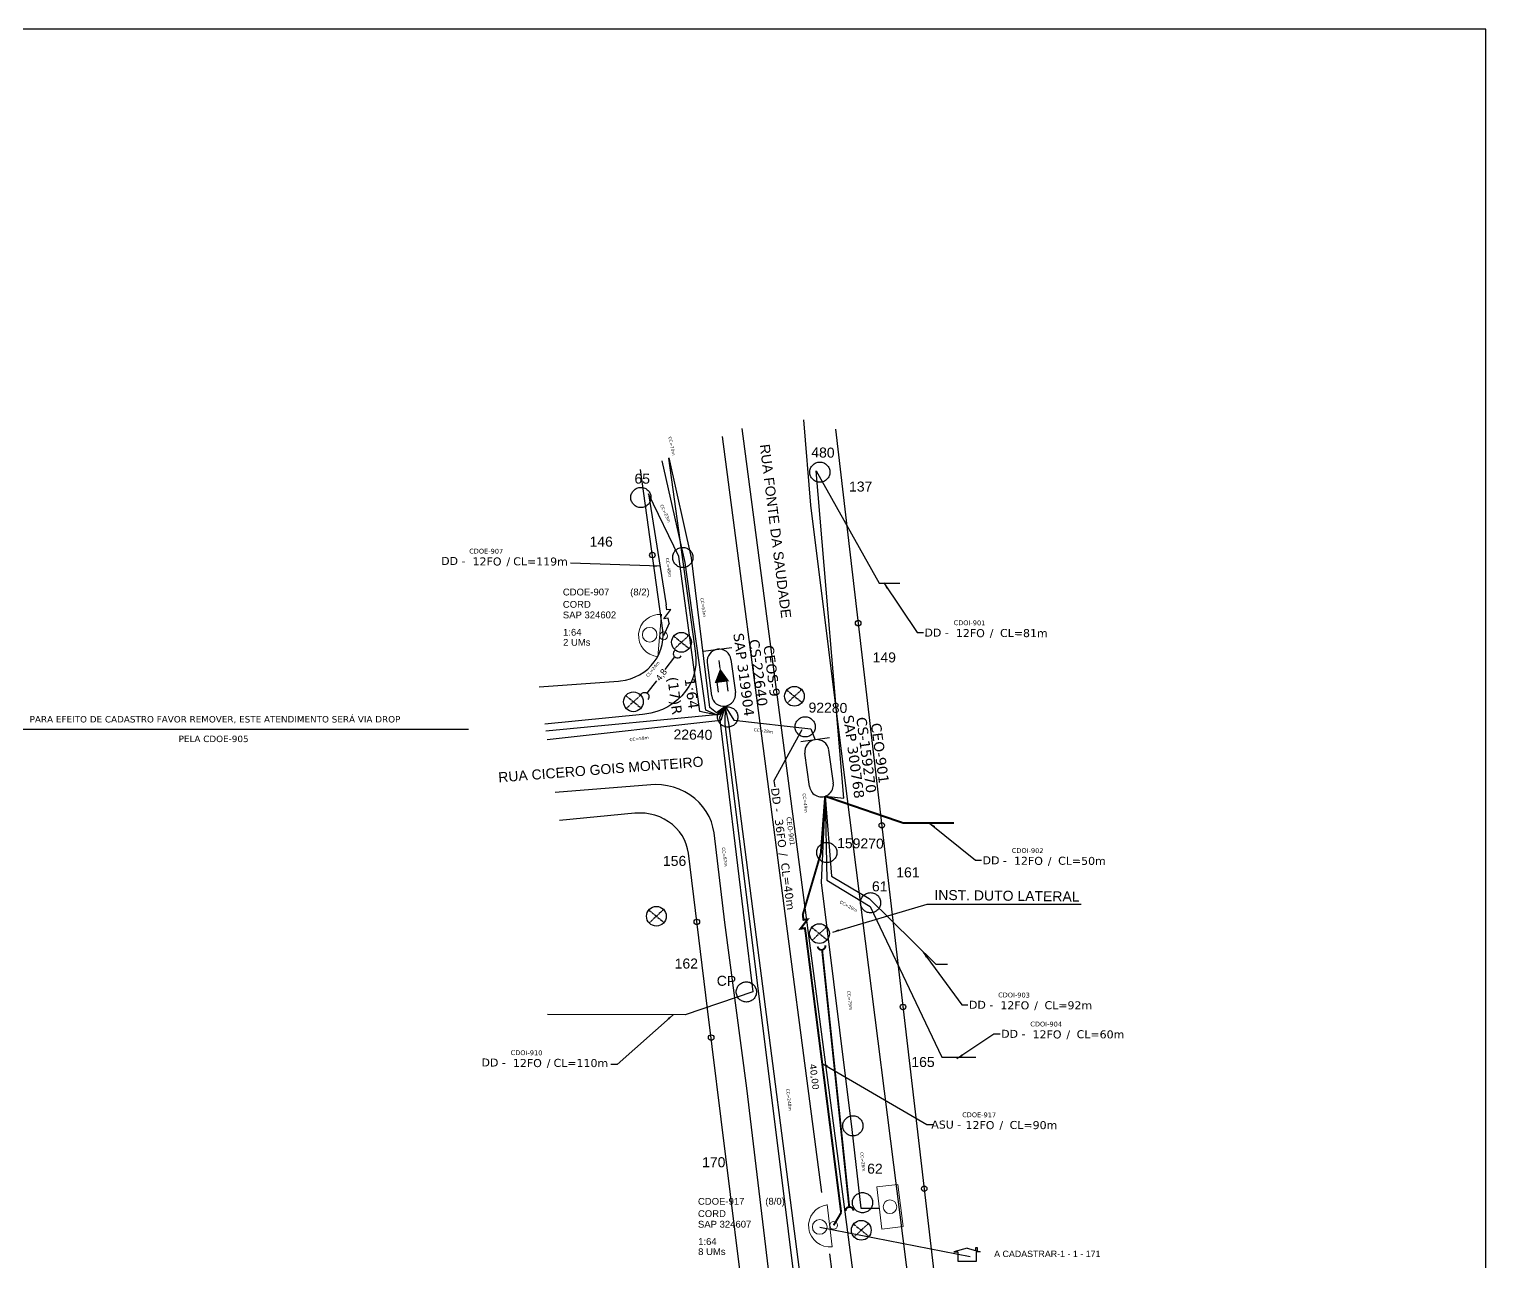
# Model space of a CAD drawing. Extents: x -89 to 749, y 705 to 1299.
# Drawn here: x 285.2 to 749.2, y 906.2 to 1299 of the extents above; entities that cross this region are included whole.
import ezdxf
from ezdxf.enums import TextEntityAlignment as Align

# ---------------------------------------------------------------- set-up
doc = ezdxf.new("R2010")
doc.units = 0
doc.linetypes.add('PHANTOM2', pattern=[1.25, 0.625, -0.125, 0.125, -0.125, 0.125, -0.125])
for name, color, linetype in [('10.0-Cartográfico', 252, 'Continuous'), ('10.1-Caixas Subterrâneas', 5, 'Continuous'), ('10.4-Postes', 1, 'Continuous'), ('20.4-CEOS', 1, 'Continuous'), ('20.5-CEO', 1, 'Continuous'), ('20.8-Legenda', 1, 'Continuous'), ('CD a instalar', 1, 'Continuous'), ('label_cabos', 7, 'Continuous'), ('Legenda', 1, 'Continuous'), ('LEGENDAS_INFRAESTRUTURAS', 7, 'Continuous'), ('MUB_DIVISA', 7, 'Continuous'), ('MUB_NUMERACAO', 7, 'Continuous'), ('MUB_SEGMENTO', 7, 'Continuous'), ('NOS_DE_INFRAESTRUTURA', 7, 'Continuous'), ('Subida Lateral', 5, 'Continuous'), ('surveys', 7, 'Continuous'), ('surveys legendas', 7, 'Continuous')]:
    doc.layers.add(name, color=color, linetype=linetype)
for name, color, linetype, lineweight in [("20.0-LEGENDA DOS CDO'S", 1, 'Continuous', 0), ('20.1-CDO_INTERIOR', 1, 'Continuous', 0), ('20.2-CDO_POSTE', 1, 'Continuous', 5), ('20.3-CDO_SUBTERRÂNEA', 1, 'Continuous', 5), ('20.6-CORDOALHA_SUPORTE', 7, 'Continuous', 25), ('40.1-ETIQUETAS', 1, 'Continuous', 20)]:
    doc.layers.add(name, color=color, linetype=linetype, lineweight=lineweight)
doc.layers.add('DROP DE CLIENTE', color=140, linetype='Continuous', plot=False)
doc.layers.add('EXTRA', color=50, linetype='Continuous', plot=False)
doc.styles.add('ARIAL', font='arial.ttf')
doc.styles.add('siredit', font='verdana.ttf')
doc.styles.get("Standard").update_dxf_attribs({"font": 'arial.ttf'})
doc.linetypes.add('FENCELINE1', pattern='A,0.25,-0.1,[133,ltypeshp.shx,S=0.1,R=0,X=-0.1,Y=0],-0.1,1', length=1.45)
doc.dimstyles.new('CC', dxfattribs={"dimtxt": 1, "dimasz": 2, "dimexe": 0.18, "dimexo": 0.0625, "dimgap": 0.09, "dimtad": 0, "dimdec": 0, "dimrnd": 1, "dimzin": 0, "dimdsep": 46, "dimtxsty": 'siredit', "dimblk": 'NONE', "dimcen": 0, "dimse1": 1, "dimse2": 1, "dimsd1": 1, "dimsd2": 1, "dimclrt": 7, "dimadec": 0, "dimazin": 0, "dimtfac": 1, "dimtdec": 0, "dimtofl": 0, "dimtmove": 0, "dimatfit": 3, "dimfxl": 0, "dimtolj": 1, "dimtzin": 0, "dimarcsym": 0})
doc.dimstyles.new('CL', dxfattribs={"dimtxt": 1, "dimasz": 2, "dimexe": 0.18, "dimexo": 0.0625, "dimgap": 0.09, "dimtad": 0, "dimdec": 0, "dimrnd": 1, "dimzin": 0, "dimdsep": 46, "dimtxsty": 'siredit', "dimblk": 'NONE', "dimcen": 0, "dimse1": 1, "dimse2": 1, "dimsd1": 1, "dimsd2": 1, "dimclrt": 7, "dimadec": 0, "dimazin": 0, "dimtfac": 1, "dimtdec": 0, "dimtofl": 0, "dimtmove": 0, "dimatfit": 3, "dimfxl": 0, "dimtolj": 1, "dimtzin": 0, "dimarcsym": 0})
doc.dimstyles.new('ISO-25', dxfattribs={"dimtxt": 2.5, "dimasz": 2.5, "dimexe": 1.25, "dimexo": 0.625, "dimtad": 1, "dimtxsty": 'Standard', "dimcen": 2.5, "dimadec": 0, "dimazin": 0, "dimtfac": 1, "dimtmove": 0, "dimatfit": 3, "dimfxl": 0, "dimarcsym": 0})

# ---------------------------------------------------------------- blocks, each defined once
blk = doc.blocks.new('DV')
at = {"linetype": 'Continuous'}
blk.add_circle((0, 0), 0.00000275, dxfattribs=at)
blk = doc.blocks.new('MHMZ')
at = {"linetype": 'PHANTOM2'}
blk.add_circle((0, 0), 0.0000101, dxfattribs=at)
blk = doc.blocks.new('CDOE_CT_CS_DESENHO')
at = {"layer": '20.1-CDO_INTERIOR', "color": 0, "lineweight": 18}
blk.add_lwpolyline([(1.06, -2.12), (1.06, 2.13), (-1.06, 2.13), (-1.06, -2.12)], close=True, dxfattribs=at)
blk.add_circle((0, 0), 0.68, dxfattribs=at)
blk = doc.blocks.new('CEO_CT_DRT')
at = {"layer": '20.5-CEO', "color": 0}
for p, q in [((-1.56, 1.26), (1.8, 1.26)), ((1.8, -1.13), (-1.56, -1.13))]:
    blk.add_line(p, q, dxfattribs=at)
blk.add_lwpolyline([(-2.75, 1.51), (-2.75, -1.38)], dxfattribs=at)
for centre, start, end in [((-1.56, 0.07), 90, 270), ((1.8, 0.07), 270, 90)]:
    blk.add_arc(centre, 1.2, start, end, dxfattribs=at)
at = {"layer": '20.5-CEO', "color": 7, "style": 'siredit'}
for tag, p in [('CEO_Nº', (0.12, 5.61)), ('LOCAL', (0.12, 4.23)), ('SAP', (0.12, 2.97)), ('FIBRAS_RESERVA', (0.12, -1.94))]:
    blk.add_attdef(tag, text='', height=1.01, dxfattribs=at).set_placement(p, align=Align.TOP_CENTER)
blk = doc.blocks.new('CDOE_CT_POST_DESENHO')
at = {"color": 0}
blk.add_line((2.14, 0.39), (-2.11, 0.39), dxfattribs=at)
for centre, radius in [((0.01, 1.4), 0.733), ((0.01, 0), 0.393)]:
    blk.add_circle(centre, radius, dxfattribs=at)
blk.add_arc((0.01, 0.39), 2.12, 0, 180, dxfattribs=at)
blk = doc.blocks.new('CDOE_CT_POSTE')
at = {"layer": "20.0-LEGENDA DOS CDO'S", "color": 0, "style": 'ARIAL'}
for tag, p in [('CDO_N', (0.12, 5.25)), ('CORDOALHA', (0.12, 4.02)), ('SAP', (0.12, 2.96)), ('1:XX', (0.14, 1.23)), ('UMS', (0.14, 0.22))]:
    blk.add_attdef(tag, p, '', height=0.68, rotation=0.118, dxfattribs=at)
blk.add_attdef('FIBRAS_UTILIZADAS', text='', height=0.68, rotation=0.118, dxfattribs=at).set_placement((7.83, 5.26), align=Align.CENTER)
blk = doc.blocks.new('_None')
blk = doc.blocks.new('LEGENDA DOS CABOS')
at = {"layer": 'EXTRA', "color": 0, "style": 'siredit'}
for tag, p in [('ID', (4.6, 0.97)), ('XX', (9.03, 0.97))]:
    blk.add_attdef(tag, text='', height=0.48, rotation=359.69, dxfattribs=at).set_placement(p, align=Align.MIDDLE_CENTER)
at = {"layer": 'Legenda', "color": 0, "style": 'siredit'}
for tag, p in [('TIPO_CABO', (1.31, 0)), ('CABO', (4.69, -0.05)), ('/', (6.81, -0.05)), ('METROS', (10.03, -0.05))]:
    blk.add_attdef(tag, text='', height=0.8, rotation=359.69, dxfattribs=at).set_placement(p, align=Align.MIDDLE_CENTER)
blk = doc.blocks.new('*D72')
at = {"layer": 'Defpoints', "color": 0}
for p in [(496.08, 1140.99), (498.88, 1141.4), (506.58, 1088.99)]:
    blk.add_point(p, dxfattribs=at)
at = {"layer": 'NOS_DE_INFRAESTRUTURA', "color": 7, "insert": (499.93, 1114.78), "char_height": 1, "attachment_point": 5, "rotation": 278.3593, "style": 'siredit'}
blk.add_mtext('\\A1;CC=53m', dxfattribs=at)
blk = doc.blocks.new('*D73')
at = {"layer": 'Defpoints', "color": 0}
for p in [(481.66, 1154.37), (483.05, 1155.02), (491.3, 1133.72)]:
    blk.add_point(p, dxfattribs=at)
at = {"layer": 'NOS_DE_INFRAESTRUTURA', "color": 7, "insert": (487.88, 1144.69), "char_height": 1, "attachment_point": 5, "rotation": 295.0303, "style": 'siredit'}
blk.add_mtext('\\A1;CC=23m', dxfattribs=at)
blk = doc.blocks.new('*D74')
at = {"layer": 'Defpoints', "color": 0}
for p in [(485.31, 1151.44), (485.44, 1151.46), (492.6, 1103.58)]:
    blk.add_point(p, dxfattribs=at)
at = {"layer": 'NOS_DE_INFRAESTRUTURA', "color": 7, "insert": (488.89, 1127.5), "char_height": 1, "attachment_point": 5, "rotation": 278.5039, "style": 'siredit'}
blk.add_mtext('\\A1;CC=48m', dxfattribs=at)
blk = doc.blocks.new('*D75')
at = {"layer": 'Defpoints', "color": 0}
for p in [(479.48, 1199.67), (482.96, 1200.38), (493.45, 1131.27)]:
    blk.add_point(p, dxfattribs=at)
at = {"layer": 'NOS_DE_INFRAESTRUTURA', "color": 7, "insert": (489.94, 1166.18), "char_height": 1, "attachment_point": 5, "rotation": 281.5406, "style": 'siredit'}
blk.add_mtext('\\A1;CC=70m', dxfattribs=at)
blk = doc.blocks.new('*D76')
at = {"layer": 'Defpoints', "color": 0}
for p in [(507.98, 1080.7), (450, 1073.79), (450.51, 1069.48)]:
    blk.add_point(p, dxfattribs=at)
at = {"layer": 'NOS_DE_INFRAESTRUTURA', "color": 7, "insert": (479.5, 1072.93), "char_height": 1, "attachment_point": 5, "rotation": 6.797, "style": 'siredit'}
blk.add_mtext('\\A1;CC=58m', dxfattribs=at)
blk = doc.blocks.new('*D77')
at = {"layer": 'Defpoints', "color": 0}
for p in [(505.92, 1080.71), (533.2, 1077.16), (532.75, 1073.65)]:
    blk.add_point(p, dxfattribs=at)
at = {"layer": 'NOS_DE_INFRAESTRUTURA', "color": 7, "insert": (519.11, 1075.42), "char_height": 1, "attachment_point": 5, "rotation": 352.5981, "style": 'siredit'}
blk.add_mtext('\\A1;CC=28m', dxfattribs=at)
blk = doc.blocks.new('*D78')
at = {"layer": 'Defpoints', "color": 0}
for p in [(533.66, 1077.08), (529.62, 1076.62), (539.19, 1028.73)]:
    blk.add_point(p, dxfattribs=at)
at = {"layer": 'NOS_DE_INFRAESTRUTURA', "color": 7, "insert": (532.39, 1052.44), "char_height": 1, "attachment_point": 5, "rotation": 276.5224, "style": 'siredit'}
blk.add_mtext('\\A1;CC=49m', dxfattribs=at)
blk = doc.blocks.new('*D79')
at = {"layer": 'Defpoints', "color": 0}
for p in [(539.52, 1027.74), (556.72, 1018.42), (554.8, 1014.88)]:
    blk.add_point(p, dxfattribs=at)
at = {"layer": 'NOS_DE_INFRAESTRUTURA', "color": 7, "insert": (546.2, 1019.54), "char_height": 1, "attachment_point": 5, "rotation": 331.5292, "style": 'siredit'}
blk.add_mtext('\\A1;CC=20m', dxfattribs=at)
blk = doc.blocks.new('*D80')
at = {"layer": 'Defpoints', "color": 0}
for p in [(539.09, 1028.44), (549.12, 949.91), (551.61, 950.23)]:
    blk.add_point(p, dxfattribs=at)
at = {"layer": 'NOS_DE_INFRAESTRUTURA', "color": 7, "insert": (546.6, 989.5), "char_height": 1, "attachment_point": 5, "rotation": 277.2748, "style": 'siredit'}
blk.add_mtext('\\A1;CC=79m', dxfattribs=at)
blk = doc.blocks.new('*D81')
at = {"layer": 'Defpoints', "color": 0}
for p in [(552.69, 952.5), (552.47, 924.14), (556.09, 924.58)]:
    blk.add_point(p, dxfattribs=at)
at = {"layer": 'NOS_DE_INFRAESTRUTURA', "color": 7, "insert": (550.77, 938.1), "char_height": 1, "attachment_point": 5, "rotation": 276.9415, "style": 'siredit'}
blk.add_mtext('\\A1;CC=28m', dxfattribs=at)
blk = doc.blocks.new('*D82')
at = {"layer": 'Defpoints', "color": 0}
for p in [(506.13, 1079.07), (512.79, 992.19), (518.18, 992.94)]:
    blk.add_point(p, dxfattribs=at)
at = {"layer": 'NOS_DE_INFRAESTRUTURA', "color": 7, "insert": (506.76, 1035.25), "char_height": 1, "attachment_point": 5, "rotation": 277.9651, "style": 'siredit'}
blk.add_mtext('\\A1;CC=87m', dxfattribs=at)
blk = doc.blocks.new('*D83')
at = {"layer": 'Defpoints', "color": 0}
for p in [(508.59, 1080.52), (511.76, 1080.92), (539.57, 834.47)]:
    blk.add_point(p, dxfattribs=at)
at = {"layer": 'NOS_DE_INFRAESTRUTURA', "color": 7, "insert": (527.26, 957.89), "char_height": 1, "attachment_point": 5, "rotation": 277.1766, "style": 'siredit'}
blk.add_mtext('\\A1;CC=248m', dxfattribs=at)
blk = doc.blocks.new('*D86')
at = {"layer": 'Defpoints', "color": 0}
for p in [(491.52, 1104.55), (493.59, 1102.88), (478.3, 1083.93)]:
    blk.add_point(p, dxfattribs=at)
at = {"layer": 'NOS_DE_INFRAESTRUTURA', "color": 7, "insert": (483.87, 1095.08), "char_height": 1, "attachment_point": 5, "rotation": 51.0871, "style": 'siredit'}
blk.add_mtext('\\A1;CL=24m', dxfattribs=at)

msp = doc.modelspace()

# ---------------------------------------------------------------- linework, layer by layer
msp.add_lwpolyline([(-89.32, 705.02), (749.25, 705.02), (749.25, 1299.02), (-89.32, 1299.02), (-89.32, 705.02)])
at = {"color": 0, "const_width": 0.6}
for points in [[(536.38, 1006.7, 1.02187), (538.82, 1007.07)], [(547.74, 922.51, 1.02187), (545.27, 922.36)]]:
    msp.add_lwpolyline(points, format="xyb", dxfattribs=at)
msp.add_lwpolyline([(537.79, 1005.64), (546.43, 923.7)], dxfattribs=at)
at = {"layer": '10.0-Cartográfico', "color": 114}
for points in [[(531.85, 1174.55), (534.14, 1147.36), (545.61, 1055.31), (567.54, 881.84), (567.77, 880.47), (568.19, 879.12), (568.74, 877.8), (569.44, 876.57), (570.26, 875.4), (571.24, 874.32), (572.31, 873.32), (573.5, 872.45), (574.79, 871.68), (576.13, 871.07), (577.54, 870.56), (579, 870.21), (580.49, 870.02), (582.02, 869.95), (583.54, 870.03), (583.79, 870.06), (615.36, 872.44)], [(550.52, 880.93), (512.35, 1171.81)], [(542.06, 1171.57), (575.44, 885.73), (575.61, 884.84), (575.87, 883.95), (576.22, 883.12), (576.67, 882.32), (577.18, 881.55), (577.81, 880.86), (578.5, 880.21), (579.25, 879.64), (580.07, 879.16), (580.94, 878.74), (581.85, 878.43), (582.81, 878.19), (583.78, 878.05), (584.74, 878.01), (585.49, 878.04), (620.07, 880.75)], [(505.92, 1169.21), (537.55, 928.28)], [(488.85, 1162.31), (497.45, 1100.02), (497.6, 1098.24), (497.53, 1096.43), (497.27, 1094.64), (496.83, 1092.88), (496.17, 1091.17), (495.32, 1089.55), (494.28, 1088.02), (493.09, 1086.57), (491.74, 1085.28), (490.27, 1084.12), (488.63, 1083.09), (486.94, 1082.24), (485.11, 1081.56), (483.25, 1081.04), (481.33, 1080.71), (480.53, 1080.64), (449.43, 1077.51)], [(447.62, 1089.4), (472.93, 1091.26), (473.55, 1091.32), (475.16, 1091.6), (476.71, 1092.02), (478.22, 1092.58), (479.64, 1093.29), (481, 1094.14), (482.23, 1095.1), (483.36, 1096.21), (484.34, 1097.4), (485.2, 1098.67), (485.92, 1100.03), (486.46, 1101.45), (486.85, 1102.92), (487.08, 1104.39), (487.12, 1105.92), (487.01, 1107.41), (479.96, 1158.71)], [(522.52, 888.81), (513.82, 961.53), (506.79, 1014.33), (503.36, 1042.92), (503.03, 1044.7), (502.51, 1046.45), (501.8, 1048.11), (500.91, 1049.74), (499.84, 1051.23), (498.61, 1052.62), (497.22, 1053.9), (495.68, 1055.03), (494.06, 1055.99), (492.3, 1056.81), (490.46, 1057.45), (488.59, 1057.92), (486.66, 1058.18), (484.7, 1058.28), (483.25, 1058.2), (452.73, 1055.82)], [(512.93, 892.53), (501.31, 986.85), (495.18, 1036.47), (494.95, 1037.82), (494.53, 1039.28), (493.95, 1040.69), (493.21, 1042.03), (492.33, 1043.29), (491.32, 1044.45), (490.15, 1045.53), (488.9, 1046.47), (487.52, 1047.29), (486.08, 1047.99), (484.55, 1048.52), (483, 1048.91), (481.38, 1049.15), (479.76, 1049.24), (478.15, 1049.17), (454.1, 1046.84)], [(540.12, 908.75), (543.89, 880.05)]]:
    msp.add_lwpolyline(points, dxfattribs=at)
at = {"layer": '10.4-Postes', "color": 1, "linetype": 'PHANTOM2'}
for points in [[(490.54, 1105.61), (495.43, 1101.65)], [(495.29, 1105.77), (490.68, 1101.49)], [(475.25, 1086.67), (480.13, 1082.7)], [(480, 1086.82), (475.39, 1082.55)], [(526.54, 1088.41), (531.43, 1084.44)], [(531.29, 1088.56), (526.68, 1084.29)], [(482.56, 1018.33), (487.44, 1014.36)], [(487.31, 1018.48), (482.7, 1014.21)], [(534.51, 1012.79), (539.39, 1008.83)], [(539.25, 1012.95), (534.64, 1008.67)], [(547.82, 918.26), (552.7, 914.29)], [(552.56, 918.41), (547.95, 914.14)]]:
    msp.add_lwpolyline(points, dxfattribs=at)
at = {"layer": '10.4-Postes', "color": 1}
for centre in [(492.99, 1103.63), (477.69, 1084.68), (528.98, 1086.43), (485, 1016.35), (536.95, 1010.81), (550.26, 916.28)]:
    msp.add_circle(centre, 3.15, dxfattribs=at)
at = {"layer": '20.4-CEOS', "color": 7}
for p, q in [((502.63, 1086.59), (501.23, 1097.15)), ((508.76, 1098.15), (510.16, 1087.59))]:
    msp.add_line(p, q, dxfattribs=at)
for points in [[(499.95, 1100.81), (509.03, 1102.02)], [(505.31, 1095.29), (504.97, 1097.83)], [(504.22, 1090.9), (504.64, 1087.7)], [(507.35, 1091.32), (507.78, 1088.11)]]:
    msp.add_lwpolyline(points, dxfattribs=at)
msp.add_lwpolyline([(505.31, 1095.29, 0, 4.69, 0), (505.88, 1090.93, 4.69, 4.69, 0)], format="xyseb", dxfattribs=at)
for centre, start, end in [((504.99, 1097.65), 7.5547, 187.5547), ((506.39, 1087.09), 187.5547, 7.5547)]:
    msp.add_arc(centre, 3.8, start, end, dxfattribs=at)
at = {"layer": '20.6-CORDOALHA_SUPORTE'}
for points in [[(490.83, 1101.05, 1.175638), (492.9, 1099.32)], [(480.04, 1086.91, -1.175638), (482.26, 1085.37)]]:
    msp.add_lwpolyline(points, format="xyb", dxfattribs=at)
for points in [[(487.84, 1094.99), (490.85, 1098.97)], [(482.1, 1087.41), (485.11, 1091.38)]]:
    msp.add_lwpolyline(points, dxfattribs=at)
at = {"layer": 'CD a instalar', "color": 9, "linetype": 'ByBlock'}
msp.add_lwpolyline([(506.89, 1083.33), (504.11, 1080.49), (500.8, 1082), (494.18, 1129.03), (486.88, 1161.51)], dxfattribs=at)
at = {"layer": 'CD a instalar', "color": 7, "linetype": 'ByBlock'}
for points in [[(482.48, 1150.94), (488.11, 1115.58)], [(489.04, 1109.7), (487.3, 1105.69)], [(506.89, 1083.33), (505.06, 1079.79), (515.72, 992.27), (494.21, 984.91), (494.21, 984.91), (450.28, 985.08)]]:
    msp.add_lwpolyline(points, dxfattribs=at)
at = {"layer": 'CD a instalar', "linetype": 'FENCELINE1', "ltscale": 8, "const_width": 0.637}
for points in [[(538.76, 1054.59), (537.39, 1036.41), (531.64, 1016.84)], [(532.56, 1010.96), (543.86, 921.89), (543.86, 921.89)]]:
    msp.add_lwpolyline(points, dxfattribs=at)
at = {"layer": 'CD a instalar', "color": 9, "linetype": 'ByBlock', "const_width": 0.637}
msp.add_lwpolyline([(538.76, 1054.59), (563.54, 1046.08), (579.86, 1046.07)], dxfattribs=at)
at = {"layer": 'CD a instalar', "linetype": 'ByBlock', "const_width": 0.637}
msp.add_lwpolyline([(543.86, 921.89), (541.47, 917.86)], dxfattribs=at)
at = {"layer": 'DROP DE CLIENTE'}
msp.add_lwpolyline([(537.03, 917.32), (585.01, 907.97)], dxfattribs=at)
at = {"layer": 'NOS_DE_INFRAESTRUTURA', "color": 7}
for points in [[(506.89, 1083.23), (504.15, 1081.14), (502.03, 1082.91), (496.22, 1130.5), (489.05, 1162.39)], [(538.76, 1054.59), (544.67, 1053.94), (535.86, 1158.23), (555.95, 1122.47), (562.58, 1122.45)], [(506.93, 1083.33), (505.07, 1080.58), (449.76, 1075.37)], [(545.5, 842.02), (539.4, 835.48), (508.13, 1077.92), (506.88, 1083.27)], [(538.76, 1054.59), (540.74, 1029.14), (552.75, 1022.03), (574.03, 1001.02), (577.75, 1001.02)], [(538.76, 1054.59), (539.27, 1027.85), (553.1, 1019.46), (575.9, 971.39), (586.79, 971.44)]]:
    msp.add_lwpolyline(points, dxfattribs=at)
at = {"layer": 'NOS_DE_INFRAESTRUTURA', "color": 5}
for points in [[(506.93, 1083.33), (504.35, 1080.43), (498.86, 1081.58), (492.11, 1130.98), (482.48, 1150.94), (482.48, 1150.94)], [(506.93, 1083.33), (505.52, 1078.73), (450.18, 1072.57)]]:
    msp.add_lwpolyline(points, dxfattribs=at)
at = {"layer": 'NOS_DE_INFRAESTRUTURA', "color": 3}
for points in [[(506.89, 1083.33), (506.84, 1077.65), (537.05, 835.16), (515.51, 856.96), (515.19, 861.03)], [(538.76, 1054.59), (537.53, 1027.11), (547.23, 948.43), (550.17, 923.33), (556.07, 923.36)]]:
    msp.add_lwpolyline(points, dxfattribs=at)
at = {"layer": 'NOS_DE_INFRAESTRUTURA', "color": 7, "true_color": 0xffffff}
msp.add_lwpolyline([(506.93, 1083.33), (509.68, 1078.85), (534.23, 1076.05), (535.59, 1072.57)], dxfattribs=at)
at = {"layer": 'Subida Lateral', "color": 5}
msp.add_lwpolyline([(489.04, 1109.7), (488.79, 1111.29), (487.39, 1111.11), (489.64, 1114.09), (488.34, 1113.93), (488.11, 1115.58)], dxfattribs=at)
at = {"layer": 'Subida Lateral', "color": 5, "const_width": 0.637}
msp.add_lwpolyline([(532.56, 1010.96), (532.31, 1012.55), (530.91, 1012.37), (533.16, 1015.35), (531.86, 1015.19), (531.64, 1016.84)], dxfattribs=at)
at = {"layer": 'surveys'}
for p, q in [((583.98, 910.59), (579.79, 909.36)), ((583.98, 910.59), (588.18, 909.36)), ((586.8, 910.77), (587.24, 910.77)), ((586.8, 909.78), (586.8, 910.77)), ((587.24, 910.77), (587.24, 909.66)), ((579.79, 909.36), (581.1, 909.36)), ((581.11, 906.35), (581.11, 909.35)), ((586.86, 906.35), (581.11, 906.35)), ((588.18, 909.36), (586.86, 909.36)), ((586.86, 909.36), (586.86, 906.35))]:
    msp.add_line(p, q, dxfattribs=at)

# ---------------------------------------------------------------- block references
at = {"layer": '10.1-Caixas Subterrâneas', "color": 40, "xscale": 318596.8790989221, "yscale": 318596.8790989221, "zscale": 318596.8790989221}
for p in [(537.07, 1157.85), (480.06, 1149.78), (493.41, 1130.67), (507.72, 1079.83), (532.39, 1076.69), (539.29, 1036.66), (553.23, 1020.65), (513.66, 992.22), (550.68, 925.08)]:
    msp.add_blockref('MHMZ', p, dxfattribs=at)
at = {"layer": '10.1-Caixas Subterrâneas', "color": 40, "xscale": 318596.8790989221, "yscale": 318596.8790989221, "zscale": 318596.8790989221, "rotation": 270}
msp.add_blockref('MHMZ', (547.6, 949.55), dxfattribs=at)
at = {"layer": "20.0-LEGENDA DOS CDO'S", "color": 7, "xscale": 3.185968790989221, "yscale": 3.185968790989221, "zscale": 3.185968790989221}
msp.add_blockref('CDOE_CT_POSTE', (454.82, 1101.83), dxfattribs=at).add_auto_attribs({'CDO_N': 'CDOE-907', 'CORDOALHA': 'CORD', 'SAP': 'SAP 324602', '1:XX': '1:64', 'UMS': '2 UMs', 'FIBRAS_UTILIZADAS': '(8/2)'})
at = {"layer": "20.0-LEGENDA DOS CDO'S", "xscale": 3.185968790989222, "yscale": 3.185968790989221, "zscale": 3.185968790989221}
msp.add_blockref('CDOE_CT_POSTE', (497.86, 907.68), dxfattribs=at).add_auto_attribs({'CDO_N': 'CDOE-917', 'CORDOALHA': 'CORD', 'SAP': 'SAP 324607', '1:XX': '1:64', 'UMS': '8 UMs', 'FIBRAS_UTILIZADAS': '(8/0)'})
at = {"layer": '20.2-CDO_POSTE', "color": 7, "xscale": 3.185968790989222, "yscale": 3.185968790989221, "zscale": 3.185968790989221, "rotation": 85.17976025973094}
msp.add_blockref('CDOE_CT_POST_DESENHO', (487.3, 1105.65), dxfattribs=at)
at = {"layer": '20.2-CDO_POSTE', "xscale": 3.185968790989221, "yscale": 3.185968790989221, "zscale": 3.185968790989221, "rotation": 96.9453084344761}
msp.add_blockref('CDOE_CT_POST_DESENHO', (541.47, 917.83), dxfattribs=at)
at = {"layer": '20.3-CDO_SUBTERRÂNEA', "color": 3, "xscale": 3.185968790989222, "yscale": 3.185968790989221, "zscale": 3.185968790989221, "rotation": 6.921377849325566}
msp.add_blockref('CDOE_CT_CS_DESENHO', (559.41, 923.76), dxfattribs=at)
at = {"layer": '20.5-CEO', "color": 5}
ref = msp.add_blockref('CEO_CT_DRT', (536.57, 1063.85), dxfattribs=dict(at, xscale=3.185968790989222, yscale=3.185968790989221, zscale=3.185968790989221, rotation=277.7578082625519))
ref.add_attrib('CEO_Nº', 'CEO-901', dxfattribs={"color": 7, "height": 3.23, "rotation": 277.7578, "style": 'siredit'}).set_placement((557.83, 1068.52), align=Align.TOP_CENTER)
ref.add_attrib('LOCAL', 'CS-159270', dxfattribs={"color": 7, "height": 3.23, "rotation": 277.7578, "style": 'siredit'}).set_placement((553.49, 1067.93), align=Align.TOP_CENTER)
ref.add_attrib('SAP', 'SAP 300768', dxfattribs={"color": 7, "height": 3.23, "rotation": 277.7578, "style": 'siredit'}).set_placement((549.51, 1067.39), align=Align.TOP_CENTER)
at = {"layer": 'label_cabos', "color": 0}
ref = msp.add_blockref('LEGENDA DOS CABOS', (416.12, 1129.57), dxfattribs=dict(at, xscale=3.185968790989221, yscale=3.185968790989221, zscale=3.185968790989221))
ref.add_attrib('ID', 'CDOE-907', dxfattribs={"layer": 'EXTRA', "color": 0, "height": 1.529, "rotation": 359.69, "style": 'siredit'}).set_placement((430.78, 1132.67), align=Align.MIDDLE_CENTER)
ref.add_attrib('CABO', '12FO', dxfattribs={"layer": '20.8-Legenda', "color": 0, "height": 2.549, "rotation": 359.69, "style": 'siredit'}).set_placement((431.05, 1129.4), align=Align.MIDDLE_CENTER)
ref.add_attrib('METROS', 'CL=119m', dxfattribs={"layer": '20.8-Legenda', "color": 0, "height": 2.549, "rotation": 359.69, "style": 'siredit'}).set_placement((448.09, 1129.4), align=Align.MIDDLE_CENTER)
ref.add_attrib('/', '/', dxfattribs={"layer": '20.8-Legenda', "color": 0, "height": 2.55, "rotation": 359.69, "style": 'siredit'}).set_placement((437.81, 1129.4), align=Align.MIDDLE_CENTER)
ref.add_attrib('TIPO_CABO', 'DD -', dxfattribs={"layer": '20.8-Legenda', "color": 0, "height": 2.549, "rotation": 359.69, "style": 'siredit'}).set_placement((420.3, 1129.55), align=Align.MIDDLE_CENTER)
ref = msp.add_blockref('LEGENDA DOS CABOS', (570.09, 1106.74), dxfattribs=dict(at, xscale=3.185968790989221, yscale=3.185968790989221, zscale=3.185968790989221))
ref.add_attrib('ID', 'CDOI-901', dxfattribs={"layer": 'EXTRA', "color": 0, "height": 1.529, "rotation": 359.69, "style": 'siredit'}).set_placement((584.75, 1109.84), align=Align.MIDDLE_CENTER)
ref.add_attrib('CABO', '12FO', dxfattribs={"layer": '20.8-Legenda', "color": 0, "height": 2.549, "rotation": 359.69, "style": 'siredit'}).set_placement((585.02, 1106.57), align=Align.MIDDLE_CENTER)
ref.add_attrib('METROS', 'CL=81m', dxfattribs={"layer": '20.8-Legenda', "color": 0, "height": 2.549, "rotation": 359.69, "style": 'siredit'}).set_placement((602.06, 1106.57), align=Align.MIDDLE_CENTER)
ref.add_attrib('/', '/', dxfattribs={"layer": '20.8-Legenda', "color": 0, "height": 2.55, "rotation": 359.69, "style": 'siredit'}).set_placement((591.78, 1106.57), align=Align.MIDDLE_CENTER)
ref.add_attrib('TIPO_CABO', 'DD -', dxfattribs={"layer": '20.8-Legenda', "color": 0, "height": 2.549, "rotation": 359.69, "style": 'siredit'}).set_placement((574.27, 1106.72), align=Align.MIDDLE_CENTER)
ref = msp.add_blockref('LEGENDA DOS CABOS', (522.7, 1057.55), dxfattribs=dict(at, xscale=3.185968790989221, yscale=3.185968790989221, zscale=3.185968790989221, rotation=277.8409339781245))
ref.add_attrib('ID', 'CEO-901', dxfattribs={"layer": 'EXTRA', "color": 0, "height": 1.529, "rotation": 277.5309, "style": 'siredit'}).set_placement((527.77, 1043.45), align=Align.MIDDLE_CENTER)
ref.add_attrib('CABO', '36FO', dxfattribs={"layer": '20.8-Legenda', "color": 0, "height": 2.549, "rotation": 277.5309, "style": 'siredit'}).set_placement((524.57, 1042.74), align=Align.MIDDLE_CENTER)
ref.add_attrib('METROS', 'CL=40m', dxfattribs={"layer": '20.8-Legenda', "color": 0, "height": 2.549, "rotation": 277.5309, "style": 'siredit'}).set_placement((526.9, 1025.86), align=Align.MIDDLE_CENTER)
ref.add_attrib('/', '/', dxfattribs={"layer": '20.8-Legenda', "color": 0, "height": 2.55, "rotation": 277.5309, "style": 'siredit'}).set_placement((525.5, 1036.04), align=Align.MIDDLE_CENTER)
ref.add_attrib('TIPO_CABO', 'DD -', dxfattribs={"layer": '20.8-Legenda', "color": 0, "height": 2.549, "rotation": 277.5309, "style": 'siredit'}).set_placement((523.26, 1053.41), align=Align.MIDDLE_CENTER)
ref = msp.add_blockref('LEGENDA DOS CABOS', (588.61, 1034.17), dxfattribs=dict(at, xscale=3.185968790989221, yscale=3.185968790989221, zscale=3.185968790989221))
ref.add_attrib('ID', 'CDOI-902', dxfattribs={"layer": 'EXTRA', "color": 0, "height": 1.529, "rotation": 359.69, "style": 'siredit'}).set_placement((603.27, 1037.27), align=Align.MIDDLE_CENTER)
ref.add_attrib('CABO', '12FO', dxfattribs={"layer": '20.8-Legenda', "color": 0, "height": 2.549, "rotation": 359.69, "style": 'siredit'}).set_placement((603.53, 1034), align=Align.MIDDLE_CENTER)
ref.add_attrib('METROS', 'CL=50m', dxfattribs={"layer": '20.8-Legenda', "color": 0, "height": 2.549, "rotation": 359.69, "style": 'siredit'}).set_placement((620.57, 1034), align=Align.MIDDLE_CENTER)
ref.add_attrib('/', '/', dxfattribs={"layer": '20.8-Legenda', "color": 0, "height": 2.55, "rotation": 359.69, "style": 'siredit'}).set_placement((610.3, 1034), align=Align.MIDDLE_CENTER)
ref.add_attrib('TIPO_CABO', 'DD -', dxfattribs={"layer": '20.8-Legenda', "color": 0, "height": 2.549, "rotation": 359.69, "style": 'siredit'}).set_placement((592.79, 1034.15), align=Align.MIDDLE_CENTER)
ref = msp.add_blockref('LEGENDA DOS CABOS', (584.26, 988.14), dxfattribs=dict(at, xscale=3.185968790989221, yscale=3.185968790989221, zscale=3.185968790989221))
ref.add_attrib('ID', 'CDOI-903', dxfattribs={"layer": 'EXTRA', "color": 0, "height": 1.529, "rotation": 359.69, "style": 'siredit'}).set_placement((598.92, 991.24), align=Align.MIDDLE_CENTER)
ref.add_attrib('CABO', '12FO', dxfattribs={"layer": '20.8-Legenda', "color": 0, "height": 2.549, "rotation": 359.69, "style": 'siredit'}).set_placement((599.19, 987.97), align=Align.MIDDLE_CENTER)
ref.add_attrib('METROS', 'CL=92m', dxfattribs={"layer": '20.8-Legenda', "color": 0, "height": 2.549, "rotation": 359.69, "style": 'siredit'}).set_placement((616.23, 987.97), align=Align.MIDDLE_CENTER)
ref.add_attrib('/', '/', dxfattribs={"layer": '20.8-Legenda', "color": 0, "height": 2.55, "rotation": 359.69, "style": 'siredit'}).set_placement((605.95, 987.97), align=Align.MIDDLE_CENTER)
ref.add_attrib('TIPO_CABO', 'DD -', dxfattribs={"layer": '20.8-Legenda', "color": 0, "height": 2.549, "rotation": 359.69, "style": 'siredit'}).set_placement((588.45, 988.12), align=Align.MIDDLE_CENTER)
ref = msp.add_blockref('LEGENDA DOS CABOS', (594.52, 978.88), dxfattribs=dict(at, xscale=3.185968790989221, yscale=3.185968790989221, zscale=3.185968790989221))
ref.add_attrib('ID', 'CDOI-904', dxfattribs={"layer": 'EXTRA', "color": 0, "height": 1.529, "rotation": 359.69, "style": 'siredit'}).set_placement((609.18, 981.98), align=Align.MIDDLE_CENTER)
ref.add_attrib('CABO', '12FO', dxfattribs={"layer": '20.8-Legenda', "color": 0, "height": 2.549, "rotation": 359.69, "style": 'siredit'}).set_placement((609.45, 978.71), align=Align.MIDDLE_CENTER)
ref.add_attrib('METROS', 'CL=60m', dxfattribs={"layer": '20.8-Legenda', "color": 0, "height": 2.549, "rotation": 359.69, "style": 'siredit'}).set_placement((626.48, 978.71), align=Align.MIDDLE_CENTER)
ref.add_attrib('/', '/', dxfattribs={"layer": '20.8-Legenda', "color": 0, "height": 2.55, "rotation": 359.69, "style": 'siredit'}).set_placement((616.21, 978.71), align=Align.MIDDLE_CENTER)
ref.add_attrib('TIPO_CABO', 'DD -', dxfattribs={"layer": '20.8-Legenda', "color": 0, "height": 2.549, "rotation": 359.69, "style": 'siredit'}).set_placement((598.7, 978.87), align=Align.MIDDLE_CENTER)
ref = msp.add_blockref('LEGENDA DOS CABOS', (428.97, 969.74), dxfattribs=dict(at, xscale=3.185968790989221, yscale=3.185968790989221, zscale=3.185968790989221))
ref.add_attrib('ID', 'CDOI-910', dxfattribs={"layer": 'EXTRA', "color": 0, "height": 1.529, "rotation": 359.69, "style": 'siredit'}).set_placement((443.63, 972.84), align=Align.MIDDLE_CENTER)
ref.add_attrib('CABO', '12FO', dxfattribs={"layer": '20.8-Legenda', "color": 0, "height": 2.549, "rotation": 359.69, "style": 'siredit'}).set_placement((443.9, 969.58), align=Align.MIDDLE_CENTER)
ref.add_attrib('METROS', 'CL=110m', dxfattribs={"layer": '20.8-Legenda', "color": 0, "height": 2.549, "rotation": 359.69, "style": 'siredit'}).set_placement((460.94, 969.58), align=Align.MIDDLE_CENTER)
ref.add_attrib('/', '/', dxfattribs={"layer": '20.8-Legenda', "color": 0, "height": 2.55, "rotation": 359.69, "style": 'siredit'}).set_placement((450.66, 969.58), align=Align.MIDDLE_CENTER)
ref.add_attrib('TIPO_CABO', 'DD -', dxfattribs={"layer": '20.8-Legenda', "color": 0, "height": 2.549, "rotation": 359.69, "style": 'siredit'}).set_placement((433.16, 969.73), align=Align.MIDDLE_CENTER)
at = {"layer": 'label_cabos', "color": 1}
ref = msp.add_blockref('LEGENDA DOS CABOS', (573.17, 949.96), dxfattribs=dict(at, xscale=3.185968790989221, yscale=3.185968790989221, zscale=3.185968790989221))
ref.add_attrib('ID', 'CDOE-917', dxfattribs={"layer": 'EXTRA', "color": 0, "height": 1.529, "rotation": 359.69, "style": 'siredit'}).set_placement((587.82, 953.06), align=Align.MIDDLE_CENTER)
ref.add_attrib('CABO', '12FO', dxfattribs={"layer": '20.8-Legenda', "color": 0, "height": 2.549, "rotation": 359.69, "style": 'siredit'}).set_placement((588.09, 949.8), align=Align.MIDDLE_CENTER)
ref.add_attrib('METROS', 'CL=90m', dxfattribs={"layer": '20.8-Legenda', "color": 0, "height": 2.549, "rotation": 359.69, "style": 'siredit'}).set_placement((605.13, 949.8), align=Align.MIDDLE_CENTER)
ref.add_attrib('/', '/', dxfattribs={"layer": '20.8-Legenda', "color": 0, "height": 2.55, "rotation": 359.69, "style": 'siredit'}).set_placement((594.86, 949.8), align=Align.MIDDLE_CENTER)
ref.add_attrib('TIPO_CABO', 'ASU -', dxfattribs={"layer": '20.8-Legenda', "color": 0, "height": 2.549, "rotation": 359.69, "style": 'siredit'}).set_placement((577.35, 949.95), align=Align.MIDDLE_CENTER)
at = {"layer": 'MUB_DIVISA', "color": 255, "xscale": 318596.8790989221, "yscale": 318596.8790989221, "zscale": 318596.8790989221}
for p in [(483.71, 1131.43), (549.28, 1109.74), (556.8, 1045.32), (497.89, 1014.54), (563.56, 987.45), (502.44, 977.67), (570.33, 929.53)]:
    msp.add_blockref('DV', p, dxfattribs=at)

# ---------------------------------------------------------------- texts
at = {"layer": '20.4-CEOS', "color": 7, "style": 'siredit'}
for s, p in [('SAP 319904', (514.46, 1093.53)), ('CS-22640', (519.09, 1094.15)), ('CEOS-9', (523.36, 1094.72)), ('(17)R', (492.47, 1086.83)), ('1:64', (497.82, 1087.54))]:
    msp.add_text(s, height=3.217, rotation=277.5547, dxfattribs=at).set_placement(p, align=Align.TOP_CENTER)
at = {"layer": '20.6-CORDOALHA_SUPORTE', "style": 'ARIAL'}
msp.add_text('4,8', height=1.995, rotation=52.8163, dxfattribs=at).set_placement((486.55, 1093.28), align=Align.MIDDLE_CENTER)
at = {"layer": '40.1-ETIQUETAS', "color": 3, "style": 'siredit'}
for s, p in [('PARA EFEITO DE CADASTRO FAVOR REMOVER, ESTE ATENDIMENTO SERÁ VIA DROP', (344.39, 1079.11)), ('PELA CDOE-905 ', (344.39, 1072.86))]:
    msp.add_text(s, height=2.0441, dxfattribs=at).set_placement(p, align=Align.MIDDLE_CENTER)
at = {"layer": 'LEGENDAS_INFRAESTRUTURAS', "color": 5}
for s, p in [('480', (534.33, 1162.56)), ('65', (477.99, 1154.21)), ('92280', (533.44, 1081.26)), ('22640', (490.44, 1072.69)), ('159270', (542.56, 1038.06)), ('61', (553.66, 1024.3)), ('CP', (504.21, 994.2)), ('62', (552.12, 934.33))]:
    msp.add_text(s, height=3.186, rotation=359.2985, dxfattribs=at).set_placement(p)
at = {"layer": 'LEGENDAS_INFRAESTRUTURAS', "color": 1}
msp.add_text('INST. DUTO LATERAL', height=3.186, rotation=359.2985, dxfattribs=at).set_placement((573.54, 1021.57))
at = {"layer": 'MUB_NUMERACAO', "color": 255}
for s, p in [('137', (546.37, 1151.67)), ('146', (463.7, 1134.11)), ('149', (553.89, 1097.23)), ('156', (487.09, 1032.39)), ('161', (561.42, 1028.72)), ('162', (490.82, 999.68)), ('165', (566.22, 968.3)), ('170', (499.56, 936.37))]:
    msp.add_text(s, height=3.186, dxfattribs=at).set_placement(p)
at = {"layer": 'MUB_SEGMENTO', "color": 5}
for s, rotation, p in [('RUA FONTE DA SAUDADE', 277.1311, (517.9, 1166.57)), ('RUA CICERO GOIS MONTEIRO', 4.4526, (434.76, 1058.99))]:
    msp.add_text(s, height=3.186, rotation=rotation, dxfattribs=at).set_placement(p)
at = {"layer": 'NOS_DE_INFRAESTRUTURA', "color": 7, "insert": (535.17, 965.17), "char_height": 2.1129, "attachment_point": 5, "rotation": 277.1766, "style": 'siredit'}
msp.add_mtext('\\A1;\\C3;\\A1;40,00', dxfattribs=at)
at = {"layer": 'surveys legendas', "color": 0}
msp.add_text('A CADASTRAR-1 - 1 - 171', height=2.0201, dxfattribs=at).set_placement((592.6, 907.75))

# ---------------------------------------------------------------- dimensions: what is measured, and where the dimension line sits
at = {"layer": 'NOS_DE_INFRAESTRUTURA'}
for p1, p2, distance, dimstyle, override, picture, middle in [((493.45, 1131.27), (479.48, 1199.67), -3.55, 'CC', {"dimpost": 'CC=<>m'}, '*D75', (489.94, 1166.18)), ((491.3, 1133.72), (481.66, 1154.37), -1.54, 'CC', {"dimpost": 'CC=<>m'}, '*D73', (487.88, 1144.69)), ((492.6, 1103.58), (485.44, 1151.46), 0.14, 'CC', {"dimpost": 'CC=<>m'}, '*D74', (488.89, 1127.5)), ((506.58, 1088.99), (498.88, 1141.4), 2.83, 'CC', {"dimpost": 'CC=<>m'}, '*D72', (499.93, 1114.78)), ((478.3, 1083.93), (493.59, 1102.88), 2.67, 'CL', {"dimpost": 'CL=<>m'}, '*D86', (483.87, 1095.08)), ((507.98, 1080.7), (450, 1073.79), 4.34, 'CC', {"dimpost": 'CC=<>m'}, '*D76', (479.5, 1072.93)), ((506.13, 1079.07), (518.18, 992.94), -5.45, 'CC', {"dimpost": 'CC=<>m'}, '*D82', (506.76, 1035.25)), ((505.92, 1080.71), (533.2, 1077.16), -3.54, 'CC', {"dimpost": 'CC=<>m'}, '*D77', (519.11, 1075.42)), ((539.57, 834.47), (508.59, 1080.52), -3.2, 'CC', {"dimpost": 'CC=<>m'}, '*D83', (527.26, 957.89)), ((539.19, 1028.73), (533.66, 1077.08), 4.06, 'CC', {"dimpost": 'CC=<>m'}, '*D78', (532.39, 1052.44)), ((539.09, 1028.44), (549.12, 949.91), 2.51, 'CC', {"dimpost": 'CC=<>m'}, '*D80', (546.6, 989.5)), ((539.52, 1027.74), (556.72, 1018.42), -4.03, 'CC', {"dimpost": 'CC=<>m'}, '*D79', (546.2, 1019.54)), ((552.69, 952.5), (556.09, 924.58), -3.65, 'CC', {"dimpost": 'CC=<>m'}, '*D81', (550.77, 938.1))]:
    dim = msp.add_aligned_dim(p1=p1, p2=p2, distance=distance, dimstyle=dimstyle, override=override, dxfattribs=at)
    dim.commit()
    dim.dimension.update_dxf_attribs({"geometry": picture, "text_midpoint": middle})

# ---------------------------------------------------------------- leaders
at = {"color": 3}
msp.add_leader([(230.79, 1041.49), (260.53, 1075.98), (425.16, 1075.98)], dimstyle='ISO-25', override={"dimgap": 0.625, "dimtad": 0}, dxfattribs=at)
at = {"layer": 'label_cabos'}
for points in [[(485.96, 1127.89), (457.67, 1128.9)], [(557.43, 1122.56), (568.09, 1106.74), (570.09, 1106.74)], [(531.37, 1075.79), (522.43, 1059.54), (522.7, 1057.55)], [(572.04, 1046.05), (586.61, 1034.17), (588.61, 1034.17)], [(569.97, 1004.9), (582.26, 988.14), (584.26, 988.14)], [(490.31, 984.97), (472.52, 969.08), (470.52, 969.08)], [(580.76, 970.98), (592.52, 978.88), (594.52, 978.88)]]:
    msp.add_leader(points, dimstyle='CC', override={"dimgap": 0.09, "dimtad": 0}, dxfattribs=at)
at = {"layer": 'label_cabos', "color": 1}
msp.add_leader([(537.82, 969.46), (571.17, 949.96), (573.17, 949.96)], dimstyle='CC', override={"dimgap": 0.09, "dimtad": 0}, dxfattribs=at)
at = {"layer": 'NOS_DE_INFRAESTRUTURA', "color": 1}
msp.add_leader([(541.2, 1011.31), (571.25, 1020.15), (620.33, 1020.15)], dimstyle='CL', dxfattribs=at)

doc.saveas('drawing.dxf')
